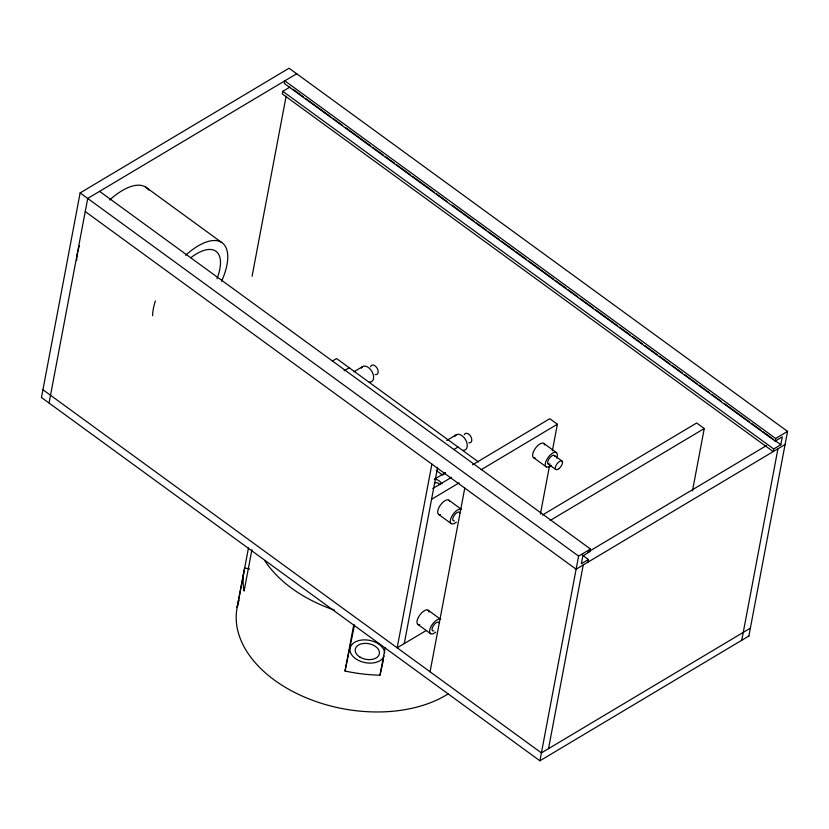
<?xml version="1.0" encoding="UTF-8"?>
<svg xmlns="http://www.w3.org/2000/svg" width="829" height="829" viewBox="0 0 829 829"><rect width="100%" height="100%" fill="white"/><g stroke="black" fill="none" stroke-linecap="round" stroke-linejoin="round"><path stroke-width="1.24" d="M41.45 397.599L80.123 192.919L289.083 68.216L787.55 431.401L748.877 636.081M49.056 403.039L87.719 198.442L296.678 73.75M289.943 87.076L282.824 91.325L282.326 93.946L773.198 451.598L773.695 448.976L780.814 444.727L782.307 436.862L775.177 441.111L284.306 83.46L284.803 80.838L775.675 438.489L775.177 441.111M252.089 276.264L286.119 96.205M248.482 547.969L237.167 607.356L243.602 573.627M251.912 549.741L244.099 591.056A122.682 79.511 10.7 0 1 244.7 567.989L249.612 568.995M383.371 660.039L379.993 675.2A122.682 79.511 10.7 0 1 345.03 671.024L353.776 624.703M354.491 625.025L345.03 671.024M379.993 675.2L385.195 647.656M431.888 464.116L397.174 647.832L426.344 630.423M404.272 643.594L437.577 467.463M430.064 671.801L464.779 488.084M540.404 514.073L549.492 465.991M552.363 450.81L557.378 424.23L549.793 418.697L472.509 464.82M41.471 397.505L539.917 760.784L578.59 556.104L590.466 549.016L99.594 191.364M548.518 748.66L583.233 564.953M587.979 562.124L588.476 559.502L582.196 554.933M590.466 549.016L589.968 551.637L582.839 555.886L581.357 563.761L588.476 559.502M692.474 490.851L704.256 428.531L696.661 422.997L542.498 514.996M741.768 640.257L777.944 448.79M332.491 360.988L336.564 358.553L478.54 462.002M344.118 370.801L349.206 367.765M353.921 371.796L362.884 366.449M446.79 440.458L456.499 434.665M453.94 449.473L458.012 447.038M434.282 479.317L445.411 472.675M432.769 488.53L451.536 477.328M431.526 499.327L459.131 482.861M481.203 469.691L557.378 424.23M550.093 520.519L704.256 428.531M775.675 438.489L787.55 431.401M587.834 552.166L766.39 445.619M785.073 444.52L576.114 569.212L85.242 211.55M750.38 628.144L541.399 752.908L42.932 389.734M539.917 760.784L748.888 636.009M293.083 89.366L303.549 96.993M305.642 98.516L330.761 116.816M332.854 118.34L342.273 125.2M345.424 127.49L370.542 145.79M372.635 147.324L383.102 154.94M385.195 156.474L394.614 163.334M396.708 164.857L410.314 174.774M412.407 176.297L434.386 192.307M436.479 193.841L446.945 201.468M452.178 205.271L474.157 221.291M476.25 222.814L486.716 230.441M488.809 231.965L499.276 239.591M501.369 241.115L513.928 250.265M516.021 251.798L526.488 259.415M528.581 260.948L553.699 279.249M555.793 280.772L566.259 288.399M568.352 289.922L577.772 296.782M579.865 298.316L593.471 308.222M595.564 309.745L617.543 325.766M619.636 327.289L630.102 334.916M632.195 336.439L642.662 344.066M644.755 345.589L657.314 354.739M659.407 356.273L669.873 363.89M671.967 365.423L682.433 373.05M684.526 374.573L697.085 383.723M699.179 385.247L709.645 392.873M711.738 394.397L721.157 401.257M724.297 403.547L749.416 421.847M751.509 423.381L760.929 430.241M763.022 431.764L773.488 439.391M775.581 440.914L780.814 444.727M282.824 91.325L773.695 448.976M543.72 443.37L556.373 452.582M554.342 455.442L561.938 460.976M548.259 464.012L555.844 469.546M533.575 457.649L546.228 466.872M145.717 187.116L221.623 242.431M80.123 192.919L578.59 556.104M436.199 470.426L442.448 474.986M448.769 500.136L461.421 509.348A8.767 3.938 -53.9 0 0 451.007 518.042A8.767 3.938 -53.9 0 0 456.406 522.146M438.624 514.415L451.277 523.638M428.075 610.175L440.727 619.387A8.767 3.938 -53.9 0 0 430.303 628.081A8.767 3.938 -53.9 0 0 435.702 632.185M417.93 624.455L430.583 633.677M464.302 434.738A5.254 3.233 59.2 0 1 470.82 436.541A5.254 3.233 59.2 0 1 468.851 442.759M454.903 436.386A8.767 5.388 59.2 0 1 465.452 439.525A8.767 5.388 59.2 0 1 463.204 450.292M370.594 366.781A5.254 3.233 59.2 0 1 374.708 365.641A5.254 3.233 59.2 0 1 378.19 371.475A5.254 3.233 59.2 0 1 375.226 374.542M361.289 368.169A8.767 5.388 59.2 0 1 371.983 371.579A8.767 5.388 59.2 0 1 369.154 382.034M434.427 483.618A5.254 3.233 59.2 0 1 439.878 484.654M443.65 474.799A8.767 5.388 59.2 0 1 445.08 472.872M434.655 479.4A8.767 5.388 59.2 0 1 441.981 483.835M440.468 514.654A8.767 3.938 -53.9 0 1 440.199 505.4A8.767 3.938 -53.9 0 1 449.619 501.327M419.764 624.693A8.767 3.938 -53.9 0 1 419.868 614.931A8.767 3.938 -53.9 0 1 429.049 612.071M535.057 457.95A8.767 3.938 -53.9 0 1 535.513 448.126A8.767 3.938 -53.9 0 1 544.643 444.904M551.347 465.38A8.767 3.938 -53.9 0 1 545.316 463.577A8.767 3.938 -53.9 0 1 553.233 452.8A8.767 3.938 -53.9 0 1 556.642 458.178M433.94 630.91A5.254 2.363 -53.9 0 1 433.453 625.563A5.254 2.363 -53.9 0 1 439.204 622.962M550.062 463.929A5.254 2.363 -53.9 0 1 547.72 461.95A5.254 2.363 -53.9 0 1 551.358 456.271A5.254 2.363 -53.9 0 1 554.902 456.364M454.406 520.923A5.254 2.363 -53.9 0 1 454.251 515.369A5.254 2.363 -53.9 0 1 459.898 512.923M109.677 199.976A54.331 24.435 -53.9 0 1 148.774 190.038M76.672 260.389A54.331 24.435 -53.9 0 1 79.47 245.591M185.592 255.291A54.331 24.435 -53.9 0 1 222.12 242.762A54.331 24.435 -53.9 0 1 221.561 281.249M152.577 315.704A54.331 24.435 -53.9 0 1 155.375 300.906M190.857 257.684A43.813 19.709 -53.9 0 1 217.001 278.699M334.574 610.165A122.682 79.511 10.7 0 1 264.679 560.497M448.137 693.914A122.682 79.511 10.7 0 1 302.284 696.101A122.682 79.511 10.7 0 1 239.011 600.538M384.19 656.008A17.523 11.357 10.7 0 1 356.594 659.356A17.523 11.357 10.7 0 1 359.403 640.434A17.523 11.357 10.7 0 1 384.656 652.869M558.839 468.717A5.254 2.363 -53.9 0 0 562.072 461.079A5.254 2.363 -53.9 0 0 555.772 465.981A5.254 2.363 -53.9 0 0 558.839 468.717M360.004 657.128A12.269 7.948 10.7 0 0 379.371 653.78A12.269 7.948 10.7 0 0 362.584 643.594A12.269 7.948 10.7 0 0 360.004 657.128"/></g></svg>
